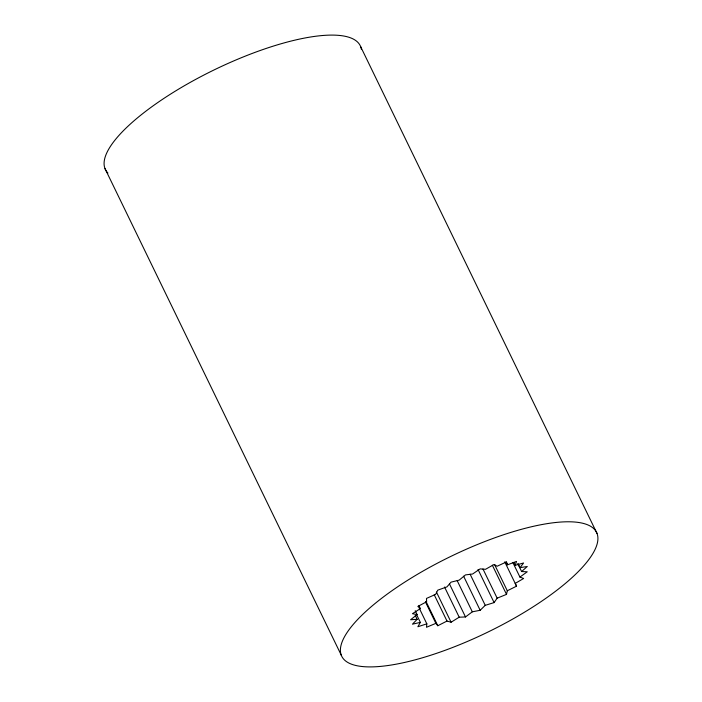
<?xml version="1.0" encoding="UTF-8"?>
<svg xmlns="http://www.w3.org/2000/svg" width="702" height="702" viewBox="0 0 702 702"><rect width="100%" height="100%" fill="white"/><g stroke="black" fill="none" stroke-linecap="round" stroke-linejoin="round"><path stroke-width="1.05" d="M419.278 608.265L426.842 623.841L426.491 627.272L435.872 623.358L437.802 625.736L446.998 621.059L451.088 622.226L459.196 617.198L465.505 616.961L472.314 611.819L480.159 610.275L485.24 605.343L494.111 602.588L497.148 598.174L506.511 594.383L507.3 590.768L494.541 564.487M518.111 563.759L519.998 567.655L523.604 562.969L515.198 565.329L516.532 561.407L507.493 564.829L506.081 561.916M416.576 614.619L420.349 622.402L417.865 626.746L426.842 623.841M415.268 615.426L417.155 619.322L412.451 624.175L420.349 622.402M517.83 563.75L521.612 571.533L527.263 566.505L519.998 567.655M415.224 610.714L417.111 614.601L410.609 619.734L417.155 619.322M512.837 562.469L519.928 577.07L527.263 571.788L521.612 571.533M418.927 605.694L420.34 608.616L412.443 613.697L417.111 614.601M507.3 590.768L516.549 586.179L504.738 561.846M519.928 577.07L523.622 578.483L515.207 583.415L516.549 586.179M420.34 608.616L417.848 606.44L426.64 601.737L426.474 598.429L435.6 594.383L437.776 590.154L446.963 586.863L451.053 582.142L459.169 580.142L465.47 574.903L472.604 574.008L480.124 568.883L485.512 569.313L494.085 564.461L497.121 566.242L506.475 561.916L507.493 564.829M360.679 46.709L596.998 533.388A141.664 42.129 -25.9 0 1 418.524 658.915A141.664 42.129 -25.9 0 1 391.962 590.715A141.664 42.129 -25.9 0 1 596.998 533.388M513.776 562.407L515.198 565.329M492.33 565.189L506.511 594.383M482.967 568.971L497.148 598.174M478.044 569.497L494.111 602.588M470.112 574.192L485.24 605.343M463.618 576.21L480.159 610.275M457.195 580.668L472.314 611.819M449.438 583.871L465.505 616.961M444.55 587.021L459.196 617.198M436.433 592.049L451.088 622.226M434.231 594.778L446.998 621.059M425.991 601.403L437.802 625.736M425.473 601.947L435.872 623.358M105.002 168.612L341.321 655.291M107.932 173.061A141.664 42.129 -25.9 0 1 213.496 70.218A141.664 42.129 -25.9 0 1 361.39 49.298"/></g></svg>
